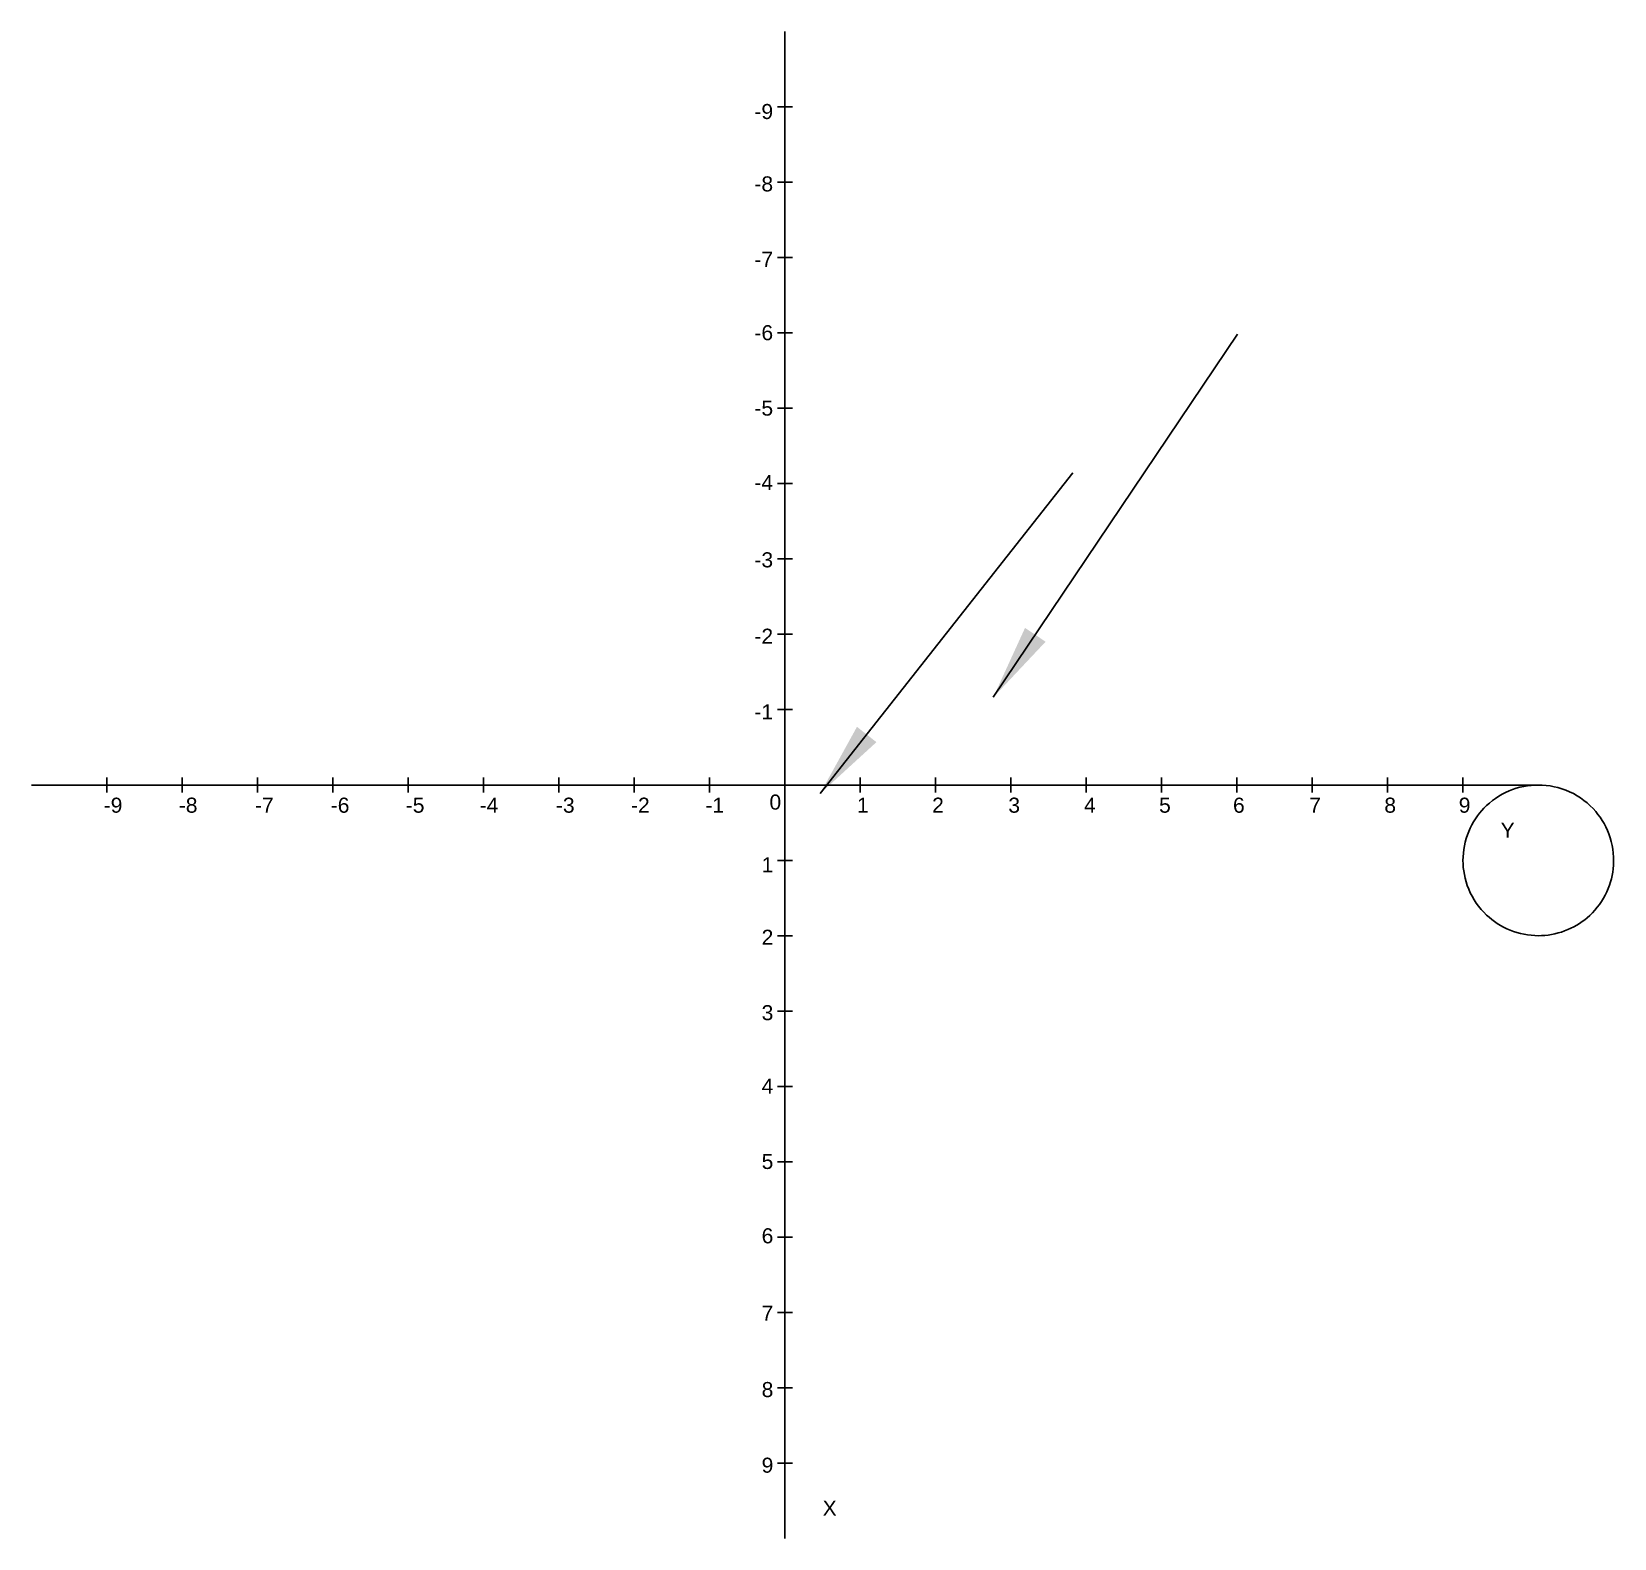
# Model space of a CAD drawing. Header units: inches. Extents: x -10 to 11, y -10 to 10.
import ezdxf

# ---------------------------------------------------------------- set-up
doc = ezdxf.new("R2010")
doc.units = ezdxf.units.IN
doc.header["$LTSCALE"] = 0.5
doc.header["$MEASUREMENT"] = 0
doc.styles.get("Standard").update_dxf_attribs({"font": 'arial.ttf'})
doc.dimstyles.get("Standard").update_dxf_attribs({"dimtxt": 0.18, "dimasz": 0.18, "dimexe": 0.18, "dimexo": 0.0625, "dimgap": 0.09, "dimtad": 0, "dimtih": 1, "dimtoh": 1, "dimdec": 4, "dimzin": 0, "dimdsep": 46, "dimtxsty": 'Standard', "dimcen": 0.09, "dimadec": 0, "dimazin": 0, "dimtfac": 1, "dimtdec": 4, "dimtofl": 0, "dimtmove": 0, "dimatfit": 3, "dimfxl": 1, "dimtolj": 1, "dimtzin": 0, "dimarcsym": 0})
pattern_1 = [(315, (0, 0), (0.0883883, 0.0883883), [])]

# ---------------------------------------------------------------- blocks, each defined once
blk = doc.blocks.new('*U1')
blk.add_line((1, -0.1), (1, 0.1))
blk = doc.blocks.new('*U2')
at = {"color": 0, "linetype": 'ByBlock', "lineweight": -2, "transparency": 16777216, "extrusion": (0, -1, -2.22045e-16)}
for p in [(0, 0), (1, 0), (2, 0), (3, 0), (4, 0), (5, 0), (6, 0), (7, 0), (8, 0)]:
    blk.add_blockref('*U1', p, dxfattribs=at)
blk = doc.blocks.new('*U3')
blk.add_line((1, -0.1), (1, 0.1))
blk = doc.blocks.new('*U4')
at = {"color": 0, "linetype": 'ByBlock', "lineweight": -2, "transparency": 16777216, "extrusion": (0, -1, -2.22045e-16)}
for p in [(0, 0), (1, 0), (2, 0), (3, 0), (4, 0), (5, 0), (6, 0), (7, 0), (8, 0)]:
    blk.add_blockref('*U3', p, dxfattribs=at)
blk = doc.blocks.new('*U5')
blk.add_line((1, -0.1), (1, 0.1))
blk = doc.blocks.new('*U6')
at = {"color": 0, "linetype": 'ByBlock', "lineweight": -2, "transparency": 16777216, "extrusion": (0, -1, -2.22045e-16)}
for p in [(0, 0), (1, 0), (2, 0), (3, 0), (4, 0), (5, 0), (6, 0), (7, 0), (8, 0)]:
    blk.add_blockref('*U5', p, dxfattribs=at)
blk = doc.blocks.new('*U7')
blk.add_line((1, -0.1), (1, 0.1))
blk = doc.blocks.new('*U8')
at = {"color": 0, "linetype": 'ByBlock', "lineweight": -2, "transparency": 16777216, "extrusion": (0, -1, -2.22045e-16)}
for p in [(-10, 0), (-9, 0), (-8, 0), (-7, 0), (-6, 0), (-5, 0), (-4, 0), (-3, 0), (-2, 0)]:
    blk.add_blockref('*U7', p, dxfattribs=at)
blk = doc.blocks.new('*U9')
blk.add_line((1, -0.1), (1, 0.1))
blk = doc.blocks.new('*U10')
at = {"color": 0, "linetype": 'ByBlock', "lineweight": -2, "transparency": 16777216, "extrusion": (0, -1, -2.22045e-16)}
for p in [(0, 0), (1, 0), (2, 0), (3, 0), (4, 0), (5, 0), (6, 0), (7, 0), (8, 0)]:
    blk.add_blockref('*U9', p, dxfattribs=at)
blk = doc.blocks.new('*U11')
blk.add_line((1, -0.1), (1, 0.1))
blk = doc.blocks.new('*U12')
at = {"color": 0, "linetype": 'ByBlock', "lineweight": -2, "transparency": 16777216, "extrusion": (0, -1, -2.22045e-16)}
for p in [(0, 0), (1, 0), (2, 0), (3, 0), (4, 0), (5, 0), (6, 0), (7, 0), (8, 0)]:
    blk.add_blockref('*U11', p, dxfattribs=at)

msp = doc.modelspace()

# ---------------------------------------------------------------- hatches: boundary and pattern name
h = msp.add_hatch()
h.set_pattern_fill('ANSI31', color=256)
h.set_pattern_definition(pattern_1)
h.paths.add_polyline_path([(-0.465, 0.761), (-0.116, 0.761), (-0.116, 1.173), (-0.465, 1.173)], flags=9)
h.paths.add_polyline_path([(-0.465, 1.765), (-0.116, 1.765), (-0.116, 2.177), (-0.465, 2.177)], flags=9)
h = msp.add_hatch()
h.set_pattern_fill('ANSI31', color=256)
h.set_pattern_definition(pattern_1)
h.paths.add_polyline_path([(-0.465, 0.761), (-0.116, 0.761), (-0.116, 1.173), (-0.465, 1.173)], flags=9)
h.paths.add_polyline_path([(-0.465, 1.765), (-0.116, 1.765), (-0.116, 2.177), (-0.465, 2.177)], flags=9)
h = msp.add_hatch()
h.set_pattern_fill('ANSI31', color=256)
h.set_pattern_definition(pattern_1)
h.paths.add_polyline_path([(-2.103, -0.478), (-1.755, -0.478), (-1.755, -0.066), (-2.103, -0.066)], flags=9)
h.paths.add_polyline_path([(-1.115, -0.478), (-0.766, -0.478), (-0.766, -0.066), (-1.115, -0.066)], flags=9)
h.paths.add_polyline_path([(-0.368, -2.231), (-0.112, -2.231), (-0.112, -1.819), (-0.368, -1.819)], flags=9)
h.paths.add_polyline_path([(-0.39, -1.27), (-0.135, -1.27), (-0.135, -0.858), (-0.39, -0.858)], flags=9)
h.paths.add_polyline_path([(0.428, -1.359), (1.388, -0.455), (1.161, -0.207), (0.201, -1.111)], flags=9)
h.paths.add_polyline_path([(-0.267, -0.437), (-0.012, -0.437), (-0.012, -0.025), (-0.267, -0.025)], flags=9)
h = msp.add_hatch()
h.set_pattern_fill('ANSI31', color=256)
h.set_pattern_definition(pattern_1)
h.paths.add_polyline_path([(-2.103, -0.478), (-1.755, -0.478), (-1.755, -0.066), (-2.103, -0.066)], flags=9)
h.paths.add_polyline_path([(-1.115, -0.478), (-0.766, -0.478), (-0.766, -0.066), (-1.115, -0.066)], flags=9)
h.paths.add_polyline_path([(-0.39, -1.27), (-0.135, -1.27), (-0.135, -0.858), (-0.39, -0.858)], flags=9)
h.paths.add_polyline_path([(-0.267, -0.437), (-0.012, -0.437), (-0.012, -0.025), (-0.267, -0.025)], flags=9)
h.paths.add_polyline_path([(-0.368, -2.231), (-0.112, -2.231), (-0.112, -1.819), (-0.368, -1.819)], flags=9)
h = msp.add_hatch()
h.set_pattern_fill('ANSI31', color=256)
h.set_pattern_definition(pattern_1)
h.paths.add_polyline_path([(0.876, -0.478), (1.131, -0.478), (1.131, -0.066), (0.876, -0.066)], flags=9)
h.paths.add_polyline_path([(0.428, -1.359), (1.388, -0.455), (1.161, -0.207), (0.201, -1.111)], flags=9)

# ---------------------------------------------------------------- linework, layer by layer
for p, q in [((0, -10), (0, 10)), ((-10, 0), (10, 0))]:
    msp.add_line(p, q)
at = {"extrusion": (0, -1, 6.12323e-17)}
msp.add_line((0, 0, -10), (0, 0, 10), dxfattribs=at)
msp.add_open_spline([(10, 0), (9.874, 0, 0.126), (9.738, -0.025, 0.262), (9.485, -0.132, 0.531), (9.369, -0.213, 0.664), (9.198, -0.391, 0.891), (9.125, -0.498, 1.004), (9.026, -0.738, 1.22), (9, -0.872, 1.324), (9, -1.121, 1.5), (9.023, -1.256, 1.587), (9.129, -1.511, 1.74), (9.212, -1.631, 1.807), (9.398, -1.807, 1.901), (9.505, -1.879, 1.939), (9.745, -1.975, 1.988), (9.876, -2, 2), (10.115, -2, 2), (10.237, -1.979, 1.99), (10.462, -1.895, 1.947), (10.565, -1.832, 1.915), (10.745, -1.68, 1.833), (10.828, -1.575, 1.776), (10.946, -1.348, 1.643), (10.981, -1.226, 1.568), (11.009, -0.977, 1.401), (10.995, -0.832, 1.294), (10.912, -0.567, 1.07), (10.842, -0.447, 0.952), (10.671, -0.245, 0.712), (10.55, -0.152, 0.57), (10.282, -0.029, 0.282), (10.135, 0, 0.135), (10, 0)], degree=3, knots=[0, 0, 0, 0, 0.533871, 0.533871, 1.067742, 1.067742, 1.538897, 1.538897, 2.010052, 2.010052, 2.455394, 2.455394, 2.900736, 2.900736, 3.272947, 3.272947, 3.645157, 3.645157, 3.989119, 3.989119, 4.333081, 4.333081, 4.737827, 4.737827, 5.142573, 5.142573, 5.641378, 5.641378, 6.140184, 6.140184, 6.714913, 6.714913, 7.289641, 7.289641, 7.289641, 7.289641])

# ---------------------------------------------------------------- block references
at = {"extrusion": (-1, 6.12323e-17, -2.22045e-16), "rotation": 180}
for name, p in [('*U4', (0, 0)), ('*U6', (10, 0))]:
    msp.add_blockref(name, p, dxfattribs=at)
at = {"extrusion": (0, 1, -2.22045e-16), "rotation": 180}
for name in ['*U8', '*U2']:
    msp.add_blockref(name, (0, 0), dxfattribs=at)
at = {"extrusion": (-1, 2.22045e-16, 6.12323e-17), "rotation": 90}
for name, p in [('*U10', (0, 0)), ('*U12', (0, -10))]:
    msp.add_blockref(name, p, dxfattribs=at)

# ---------------------------------------------------------------- texts
at = {"char_height": 0.2, "attachment_point": 1}
for s, width, insert in [('-9', 0.2, (-0.406, 9.04)), ('-8', 0.2, (-0.406, 8.079)), ('-7', 0.2, (-0.406, 7.078)), ('-6', 0.2, (-0.406, 6.104)), ('-5', 0.2, (-0.406, 5.103)), ('-4', 0.2, (-0.406, 4.116)), ('-3', 0.2, (-0.406, 3.089)), ('-2', 0.2, (-0.406, 2.075)), ('-1', 0.2, (-0.406, 1.071)), ('-9', 0.2, (-9.044, -0.168)), ('-8', 0.2, (-8.047, -0.168)), ('-7', 0.2, (-7.035, -0.168)), ('-6', 0.2, (-6.03, -0.168)), ('-5', 0.2, (-5.034, -0.168)), ('-4', 0.2, (-4.053, -0.168)), ('-3', 0.2, (-3.041, -0.168)), ('-2', 0.2, (-2.044, -0.168)), ('-1', 0.2, (-1.056, -0.168)), ('0', 0.36064, (-0.206, -0.127)), ('1', 0.2, (0.956, -0.168)), ('2', 0.2, (1.953, -0.168)), ('3', 0.2, (2.965, -0.168)), ('4', 0.2, (3.97, -0.168)), ('5', 0.2, (4.966, -0.168)), ('6', 0.2, (5.947, -0.168)), ('7', 0.2, (6.959, -0.168)), ('8', 0.2, (7.956, -0.168)), ('9', 0.2, (8.944, -0.168)), ('Y', 0.5, (9.5, -0.5)), ('1', 0.2, (-0.31, -0.96)), ('2', 0.2, (-0.31, -1.921)), ('3', 0.2, (-0.31, -2.922)), ('4', 0.2, (-0.31, -3.896)), ('5', 0.2, (-0.31, -4.897)), ('6', 0.2, (-0.31, -5.884)), ('7', 0.2, (-0.31, -6.911)), ('8', 0.2, (-0.31, -7.925)), ('9', 0.2, (-0.31, -8.929)), ('X', 0.5, (0.5, -9.5))]:
    msp.add_mtext_dynamic_manual_height_columns(s, width=width, gutter_width=1, heights=[0], dxfattribs=dict(at, insert=insert))
at = {"extrusion": (-3.44509e-16, -1, -2.22045e-16), "char_height": 0.5, "attachment_point": 1, "text_direction": (1, 0, 0)}
for s, insert in [('\\A1;z={\\H1.08333x;√\\fMS Shell Dlg 2|b0|i0|c0|p0;\\H0.61538x;(x\\H0.7x;\\S2^ ;\\H1.42857x;+y\\H0.7x;\\S2^ ;\\H1.42857x;)}', (6.008, 5.986, 3)), ('\\A1;(x-1){\\H0.7x;\\S2^ ;}+y{\\H0.7x;\\S2^ ;}=1{\\H0.7x;\\S2^ ;}', (3.82, 4.143, 5))]:
    msp.add_mtext_dynamic_manual_height_columns(s, width=0.55233, gutter_width=1, heights=[0], dxfattribs=dict(at, insert=insert))
at = {"extrusion": (0, -1, 6.12323e-17), "char_height": 0.2, "attachment_point": 1, "text_direction": (1, 0, 0)}
for s, insert in [('4', (-0.31, 0, 4.116)), ('3', (-0.31, 0, 3.089)), ('5', (-0.31, 0, 5.103)), ('8', (-0.31, 0, 8.079)), ('9', (-0.31, 0, 9.04)), ('2', (-0.31, 0, 2.075)), ('6', (-0.31, 0, 6.104)), ('7', (-0.31, 0, 7.078)), ('1', (-0.31, 0, 1.071)), ('-9', (-0.388, 0, -8.929)), ('-8', (-0.388, 0, -7.925)), ('-7', (-0.388, 0, -6.911)), ('-6', (-0.388, 0, -5.884)), ('-5', (-0.388, 0, -4.897)), ('-4', (-0.388, 0, -3.896)), ('-3', (-0.388, 0, -2.922)), ('-2', (-0.388, 0, -1.921)), ('-1', (-0.388, 0, -0.96))]:
    msp.add_mtext_dynamic_manual_height_columns(s, width=0.2, gutter_width=1, heights=[0], dxfattribs=dict(at, insert=insert))
at = {"extrusion": (0, -1, -2.22045e-16), "insert": (0.5, 0, 10), "char_height": 0.2, "attachment_point": 1, "text_direction": (1, 0, 0)}
msp.add_mtext_dynamic_manual_height_columns('Z', width=0.5, gutter_width=1, heights=[0], dxfattribs=at)

# ---------------------------------------------------------------- leaders
for points in [[(2.765, 1.164, 3), (6.008, 5.986, 3)], [(0.466, -0.115, 5), (3.82, 4.143, 5)]]:
    msp.add_leader(points, dimstyle='Standard', override={"dimasz": 1})

doc.saveas('drawing.dxf')
